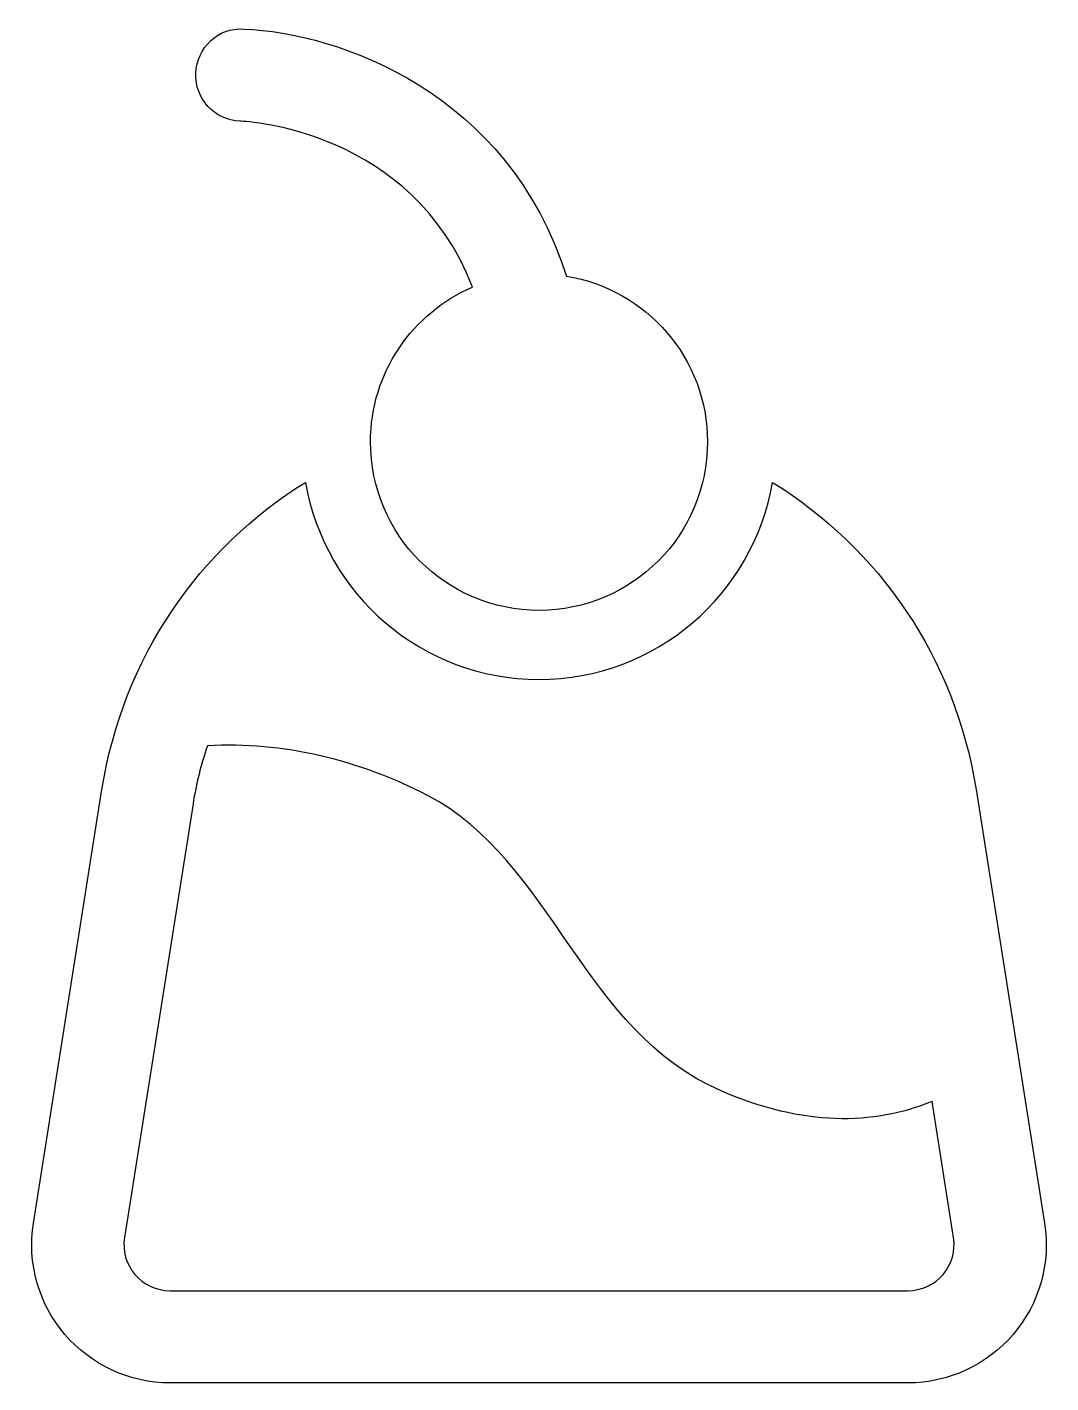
# Model space of a CAD drawing. Header units: centimetres. Extents: x -4.9 to 5, y -6.5 to 6.6.
import ezdxf

# ---------------------------------------------------------------- set-up
doc = ezdxf.new("R2010")
doc.units = ezdxf.units.CM
doc.header["$MEASUREMENT"] = 0
doc.layers.add('Layer 1', color=7, linetype='Continuous')

msp = doc.modelspace()

# ---------------------------------------------------------------- linework, layer by layer
at = {"layer": 'Layer 1'}
for points, knots in [([(-2.81281, 5.67671), (-2.73256, 5.67346), (-1.15027, 5.58397), (-0.56491, 4.07326), (-0.56491, 4.07326), (-1.14493, 3.824), (-1.55157, 3.24808), (-1.55157, 2.57696), (-1.55157, 2.57696), (-1.55157, 1.67743), (-0.82251, 0.94879), (0.07686, 0.94879), (0.07686, 0.94879), (0.97618, 0.94879), (1.70521, 1.67743), (1.70521, 2.57696), (1.70521, 2.57696), (1.70521, 3.38539), (1.11424, 4.05172), (0.34157, 4.17888), (0.34157, 4.17888), (-0.22283, 5.95704), (-1.85296, 6.52949), (-2.77715, 6.56672), (-2.77715, 6.56672), (-3.02488, 6.58543), (-3.2302, 6.3849), (-3.23999, 6.13955), (-3.23999, 6.13955), (-3.24998, 5.89378), (-3.05858, 5.68674), (-2.81281, 5.67671)], [0, 0, 0, 0, 0.11111111, 0.11111111, 0.11111111, 0.11111111, 0.22222222, 0.22222222, 0.22222222, 0.22222222, 0.33333333, 0.33333333, 0.33333333, 0.33333333, 0.44444444, 0.44444444, 0.44444444, 0.44444444, 0.55555556, 0.55555556, 0.55555556, 0.55555556, 0.66666667, 0.66666667, 0.66666667, 0.66666667, 0.77777778, 0.77777778, 0.77777778, 0.77777778, 1, 1, 1, 1]), ([(4.96266, -4.97229), (4.96266, -4.97229), (4.30017, -0.78158), (4.30017, -0.78158), (4.30017, -0.78158), (4.09872, 0.49236), (3.35878, 1.55107), (2.33381, 2.18572), (2.33381, 2.18572), (2.1468, 1.10609), (1.20909, 0.28064), (0.07686, 0.28064), (0.07686, 0.28064), (-1.05548, 0.28064), (-1.99319, 1.10609), (-2.18014, 2.18577), (-2.18014, 2.18577), (-3.20522, 1.55109), (-3.94525, 0.49236), (-4.14671, -0.78158), (-4.14671, -0.78158), (-4.14671, -0.78158), (-4.8092, -4.97229), (-4.8092, -4.97229), (-4.8092, -4.97229), (-4.87032, -5.35943), (-4.75962, -5.75178), (-4.50556, -6.04888), (-4.50556, -6.04888), (-4.25153, -6.3464), (-3.88112, -6.51738), (-3.48943, -6.51738), (-3.48943, -6.51738), (-3.48943, -6.51738), (3.64289, -6.51738), (3.64289, -6.51738), (3.64289, -6.51738), (4.03461, -6.51738), (4.405, -6.34643), (4.65881, -6.04888), (4.65881, -6.04888), (4.91305, -5.7518), (5.02378, -5.35943), (4.96266, -4.97229)], [0, 0, 0, 0, 0.08333333, 0.08333333, 0.08333333, 0.08333333, 0.16666667, 0.16666667, 0.16666667, 0.16666667, 0.25, 0.25, 0.25, 0.25, 0.33333333, 0.33333333, 0.33333333, 0.33333333, 0.41666667, 0.41666667, 0.41666667, 0.41666667, 0.5, 0.5, 0.5, 0.5, 0.58333333, 0.58333333, 0.58333333, 0.58333333, 0.66666667, 0.66666667, 0.66666667, 0.66666667, 0.75, 0.75, 0.75, 0.75, 0.83333333, 0.83333333, 0.83333333, 0.83333333, 1, 1, 1, 1]), ([(3.98132, -5.47034), (3.89673, -5.56953), (3.77341, -5.6265), (3.64289, -5.6265), (3.64289, -5.6265), (3.64289, -5.6265), (-3.48943, -5.6265), (-3.48943, -5.6265), (-3.48943, -5.6265), (-3.61992, -5.6265), (-3.74324, -5.56951), (-3.82807, -5.47034), (-3.82807, -5.47034), (-3.91268, -5.37115), (-3.94965, -5.24023), (-3.92922, -5.11149), (-3.92922, -5.11149), (-3.92922, -5.11149), (-3.26673, -0.92078), (-3.26673, -0.92078), (-3.26673, -0.92078), (-3.23609, -0.72703), (-3.18844, -0.5402), (-3.12782, -0.36007), (-3.12782, -0.36007), (-2.41006, -0.31575), (-1.64303, -0.50361), (-0.99999, -0.84029), (-0.99999, -0.84029), (0.21582, -1.47669), (0.49247, -3.11573), (1.84402, -3.69861), (1.84402, -3.69861), (2.63142, -4.03804), (3.30341, -4.03151), (3.87491, -3.79727), (3.87491, -3.79727), (3.87491, -3.79727), (4.08269, -5.11146), (4.08269, -5.11146), (4.08269, -5.11146), (4.10311, -5.24026), (4.06614, -5.37117), (3.98132, -5.47034)], [0, 0, 0, 0, 0.08333333, 0.08333333, 0.08333333, 0.08333333, 0.16666667, 0.16666667, 0.16666667, 0.16666667, 0.25, 0.25, 0.25, 0.25, 0.33333333, 0.33333333, 0.33333333, 0.33333333, 0.41666667, 0.41666667, 0.41666667, 0.41666667, 0.5, 0.5, 0.5, 0.5, 0.58333333, 0.58333333, 0.58333333, 0.58333333, 0.66666667, 0.66666667, 0.66666667, 0.66666667, 0.75, 0.75, 0.75, 0.75, 0.83333333, 0.83333333, 0.83333333, 0.83333333, 1, 1, 1, 1])]:
    msp.add_open_spline(points, degree=3, knots=knots, dxfattribs=at)

doc.saveas('drawing.dxf')
